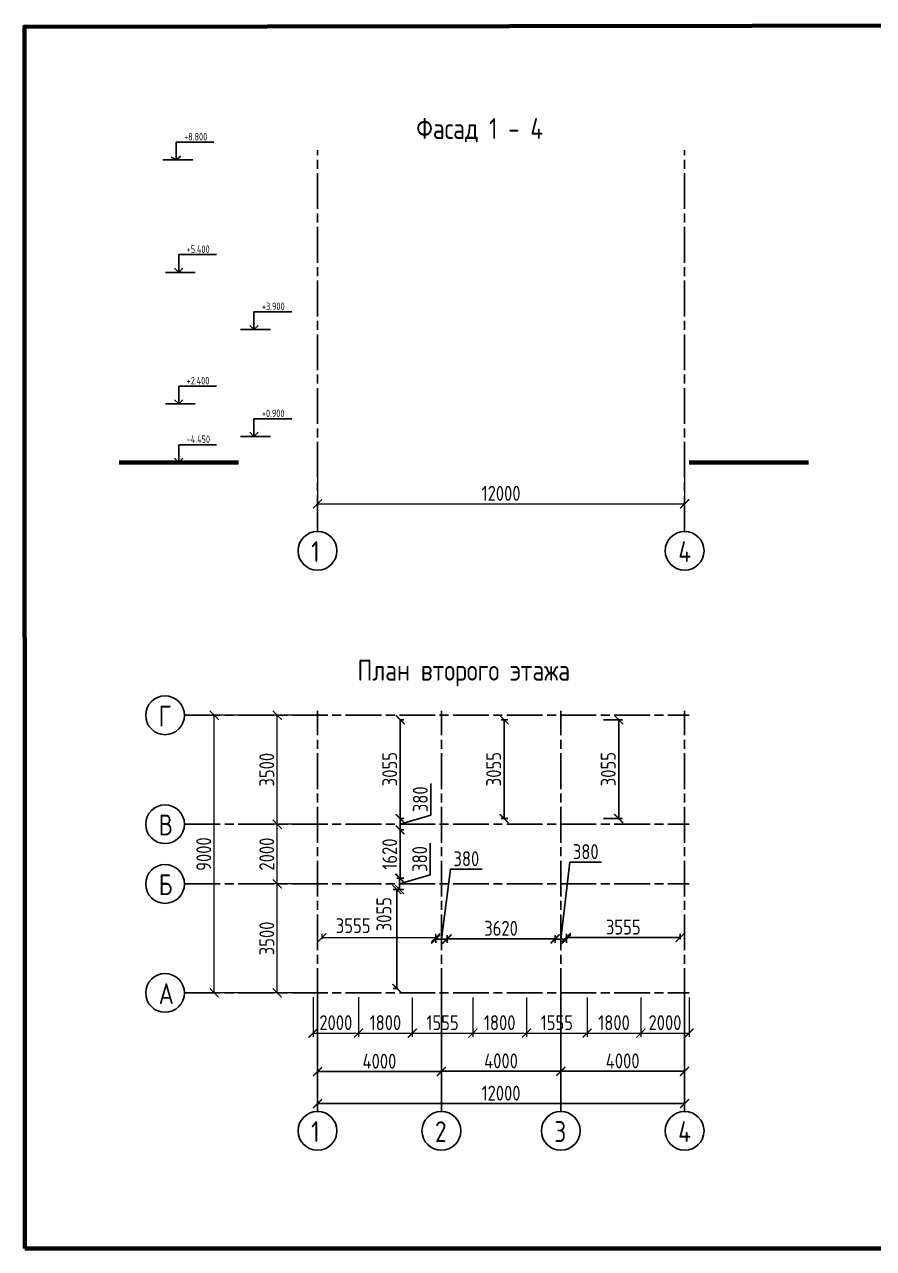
# Paper-space layout 'A2' of a CAD drawing. Header units: millimetres. Extents: x 20 to 589, y 5 to 415.
# Drawn here: x 20 to 304.5, y 5 to 415 of the extents above; entities that cross this region are included whole.
import ezdxf

# ---------------------------------------------------------------- set-up
doc = ezdxf.new("R2010")
doc.units = ezdxf.units.MM
doc.linetypes.add('AM_ISO08W050', pattern=[18, 12, -1.5, 3, -1.5])
for name, color, linetype, lineweight in [('AM_5', 3, 'Continuous', 25), ('MD_Штриховка', 7, 'Continuous', 25), ('Красный', 1, 'AM_ISO08W050', 30), ('Основная', 5, 'Continuous', 70), ('Основной', 5, 'Continuous', 70), ('Размеры', 3, 'Continuous', 30)]:
    doc.layers.add(name, color=color, linetype=linetype, lineweight=lineweight)
doc.styles.get("Standard").update_dxf_attribs({"font": 'arial.ttf'})
doc.styles.add('ГОСТ', font='GOST_A.TTF')
doc.dimstyles.new('Apx$0', dxfattribs={"dimtxt": 5, "dimasz": 3, "dimexe": 1.25, "dimexo": 0, "dimgap": 1, "dimtad": 1, "dimdsep": 46, "dimtxsty": 'ГОСТ', "dimblk": 'ARCHTICK', "dimcen": 5, "dimclrd": 256, "dimclre": 256, "dimclrt": 256, "dimadec": 0, "dimazin": 2, "dimtp": 0.1, "dimtm": 0.1, "dimtfac": 0.71, "dimtmove": 1, "dimatfit": 3, "dimldrblk": 'NONE', "dimfxl": 1, "dimlwd": -1, "dimlwe": -1, "dimarcsym": 0})

# ---------------------------------------------------------------- blocks, each defined once
blk = doc.blocks.new('_ArchTick')
at = {"color": 0, "linetype": 'ByBlock', "const_width": 0.15}
blk.add_lwpolyline([(-0.5, -0.5), (0.5, 0.5)], dxfattribs=at)
blk = doc.blocks.new('*D13')
at = {"layer": 'AM_5', "transparency": 16777216}
for p, q in [((116.69, 89.15), (116.69, 75.9)), ((131.94, 89.15), (131.94, 75.9)), ((116.69, 77.15), (131.94, 77.15))]:
    blk.add_line(p, q, dxfattribs=at)
at = {"layer": 'Defpoints', "color": 0, "transparency": 16777216}
for p in [(116.69, 89.15), (131.94, 89.15), (131.94, 77.15)]:
    blk.add_point(p, dxfattribs=at)
at = {"layer": 'AM_5', "transparency": 16777216, "xscale": 3, "yscale": 3, "zscale": 3, "rotation": 180}
blk.add_blockref('_ArchTick', (116.69, 77.15), dxfattribs=at)
at = {"layer": 'AM_5', "transparency": 16777216, "xscale": 3, "yscale": 3, "zscale": 3}
blk.add_blockref('_ArchTick', (131.94, 77.15), dxfattribs=at)
at = {"layer": 'AM_5', "transparency": 16777216, "insert": (124.32, 80.65), "char_height": 5, "attachment_point": 5, "style": 'ГОСТ'}
blk.add_mtext('2000', dxfattribs=at)
blk = doc.blocks.new('_None')
blk = doc.blocks.new('*D14')
at = {"layer": 'AM_5', "transparency": 16777216}
for p, q in [((131.94, 89.15), (131.94, 75.9)), ((149.94, 89.12), (149.94, 75.9)), ((131.94, 77.15), (149.94, 77.15))]:
    blk.add_line(p, q, dxfattribs=at)
at = {"layer": 'Defpoints', "color": 0, "transparency": 16777216}
for p in [(131.94, 89.15), (149.94, 89.12), (149.94, 77.15)]:
    blk.add_point(p, dxfattribs=at)
at = {"layer": 'AM_5', "transparency": 16777216, "xscale": 3, "yscale": 3, "zscale": 3, "rotation": 180}
blk.add_blockref('_ArchTick', (131.94, 77.15), dxfattribs=at)
at = {"layer": 'AM_5', "transparency": 16777216, "xscale": 3, "yscale": 3, "zscale": 3}
blk.add_blockref('_ArchTick', (149.94, 77.15), dxfattribs=at)
at = {"layer": 'AM_5', "transparency": 16777216, "insert": (140.94, 80.65), "char_height": 5, "attachment_point": 5, "style": 'ГОСТ'}
blk.add_mtext('1800', dxfattribs=at)
blk = doc.blocks.new('*D15')
at = {"layer": 'AM_5', "transparency": 16777216}
for p, q in [((149.94, 89.12), (149.94, 75.9)), ((170.24, 89.12), (170.24, 75.9)), ((149.94, 77.15), (170.24, 77.15))]:
    blk.add_line(p, q, dxfattribs=at)
at = {"layer": 'Defpoints', "color": 0, "transparency": 16777216}
for p in [(149.94, 89.12), (170.24, 89.12), (170.24, 77.15)]:
    blk.add_point(p, dxfattribs=at)
at = {"layer": 'AM_5', "transparency": 16777216, "xscale": 3, "yscale": 3, "zscale": 3, "rotation": 180}
blk.add_blockref('_ArchTick', (149.94, 77.15), dxfattribs=at)
at = {"layer": 'AM_5', "transparency": 16777216, "xscale": 3, "yscale": 3, "zscale": 3}
blk.add_blockref('_ArchTick', (170.24, 77.15), dxfattribs=at)
at = {"layer": 'AM_5', "transparency": 16777216, "insert": (160.09, 80.65), "char_height": 5, "attachment_point": 5, "style": 'ГОСТ'}
blk.add_mtext('1555', dxfattribs=at)
blk = doc.blocks.new('*D16')
at = {"layer": 'AM_5', "transparency": 16777216}
for p, q in [((170.24, 89.12), (170.24, 75.9)), ((188.24, 89.12), (188.24, 75.9)), ((170.24, 77.15), (188.24, 77.15))]:
    blk.add_line(p, q, dxfattribs=at)
at = {"layer": 'Defpoints', "color": 0, "transparency": 16777216}
for p in [(170.24, 89.12), (188.24, 89.12), (188.24, 77.15)]:
    blk.add_point(p, dxfattribs=at)
at = {"layer": 'AM_5', "transparency": 16777216, "xscale": 3, "yscale": 3, "zscale": 3, "rotation": 180}
blk.add_blockref('_ArchTick', (170.24, 77.15), dxfattribs=at)
at = {"layer": 'AM_5', "transparency": 16777216, "xscale": 3, "yscale": 3, "zscale": 3}
blk.add_blockref('_ArchTick', (188.24, 77.15), dxfattribs=at)
at = {"layer": 'AM_5', "transparency": 16777216, "insert": (179.24, 80.65), "char_height": 5, "attachment_point": 5, "style": 'ГОСТ'}
blk.add_mtext('1800', dxfattribs=at)
blk = doc.blocks.new('*D17')
at = {"layer": 'AM_5', "transparency": 16777216}
for p, q in [((188.24, 89.12), (188.24, 75.9)), ((208.54, 89.12), (208.54, 75.9)), ((188.24, 77.15), (208.54, 77.15))]:
    blk.add_line(p, q, dxfattribs=at)
at = {"layer": 'Defpoints', "color": 0, "transparency": 16777216}
for p in [(188.24, 89.12), (208.54, 89.12), (208.54, 77.15)]:
    blk.add_point(p, dxfattribs=at)
at = {"layer": 'AM_5', "transparency": 16777216, "xscale": 3, "yscale": 3, "zscale": 3, "rotation": 180}
blk.add_blockref('_ArchTick', (188.24, 77.15), dxfattribs=at)
at = {"layer": 'AM_5', "transparency": 16777216, "xscale": 3, "yscale": 3, "zscale": 3}
blk.add_blockref('_ArchTick', (208.54, 77.15), dxfattribs=at)
at = {"layer": 'AM_5', "transparency": 16777216, "insert": (198.39, 80.65), "char_height": 5, "attachment_point": 5, "style": 'ГОСТ'}
blk.add_mtext('1555', dxfattribs=at)
blk = doc.blocks.new('*D18')
at = {"layer": 'AM_5', "transparency": 16777216}
for p, q in [((208.54, 89.12), (208.54, 75.9)), ((226.54, 89.12), (226.54, 75.9)), ((208.54, 77.15), (226.54, 77.15))]:
    blk.add_line(p, q, dxfattribs=at)
at = {"layer": 'Defpoints', "color": 0, "transparency": 16777216}
for p in [(208.54, 89.12), (226.54, 89.12), (226.54, 77.15)]:
    blk.add_point(p, dxfattribs=at)
at = {"layer": 'AM_5', "transparency": 16777216, "xscale": 3, "yscale": 3, "zscale": 3, "rotation": 180}
blk.add_blockref('_ArchTick', (208.54, 77.15), dxfattribs=at)
at = {"layer": 'AM_5', "transparency": 16777216, "xscale": 3, "yscale": 3, "zscale": 3}
blk.add_blockref('_ArchTick', (226.54, 77.15), dxfattribs=at)
at = {"layer": 'AM_5', "transparency": 16777216, "insert": (217.54, 80.65), "char_height": 5, "attachment_point": 5, "style": 'ГОСТ'}
blk.add_mtext('1800', dxfattribs=at)
blk = doc.blocks.new('*D19')
at = {"layer": 'AM_5', "transparency": 16777216}
for p, q in [((226.54, 89.12), (226.54, 75.9)), ((242.69, 89.12), (242.69, 75.9)), ((226.54, 77.15), (242.69, 77.15))]:
    blk.add_line(p, q, dxfattribs=at)
at = {"layer": 'Defpoints', "color": 0, "transparency": 16777216}
for p in [(226.54, 89.12), (242.69, 89.12), (242.69, 77.15)]:
    blk.add_point(p, dxfattribs=at)
at = {"layer": 'AM_5', "transparency": 16777216, "xscale": 3, "yscale": 3, "zscale": 3, "rotation": 180}
blk.add_blockref('_ArchTick', (226.54, 77.15), dxfattribs=at)
at = {"layer": 'AM_5', "transparency": 16777216, "xscale": 3, "yscale": 3, "zscale": 3}
blk.add_blockref('_ArchTick', (242.69, 77.15), dxfattribs=at)
at = {"layer": 'AM_5', "transparency": 16777216, "insert": (234.62, 80.65), "char_height": 5, "attachment_point": 5, "style": 'ГОСТ'}
blk.add_mtext('2000', dxfattribs=at)
blk = doc.blocks.new('*D20')
at = {"layer": 'AM_5', "transparency": 16777216}
for p, q in [((118.19, 183.62), (82.33, 183.62)), ((83.58, 90.62), (83.58, 183.62)), ((118.19, 90.62), (82.33, 90.62))]:
    blk.add_line(p, q, dxfattribs=at)
at = {"layer": 'Defpoints', "color": 0, "transparency": 16777216}
for p in [(83.58, 183.62), (118.19, 183.62), (118.19, 90.62)]:
    blk.add_point(p, dxfattribs=at)
at = {"layer": 'AM_5', "transparency": 16777216, "xscale": 3, "yscale": 3, "zscale": 3}
for p, rotation in [((83.58, 183.62), 90), ((83.58, 90.62), 270)]:
    blk.add_blockref('_ArchTick', p, dxfattribs=dict(at, rotation=rotation))
at = {"layer": 'AM_5', "transparency": 16777216, "insert": (80.08, 137.12), "char_height": 5, "attachment_point": 5, "rotation": 90, "style": 'ГОСТ'}
blk.add_mtext('9000', dxfattribs=at)
blk = doc.blocks.new('*D21')
at = {"layer": 'AM_5', "transparency": 16777216}
for p, q in [((116.69, 127.12), (103.44, 127.12)), ((104.69, 90.62), (104.69, 127.12)), ((118.19, 90.62), (103.44, 90.62))]:
    blk.add_line(p, q, dxfattribs=at)
at = {"layer": 'Defpoints', "color": 0, "transparency": 16777216}
for p in [(104.69, 127.12), (116.69, 127.12), (118.19, 90.62)]:
    blk.add_point(p, dxfattribs=at)
at = {"layer": 'AM_5', "transparency": 16777216, "xscale": 3, "yscale": 3, "zscale": 3}
for p, rotation in [((104.69, 127.12), 90), ((104.69, 90.62), 270)]:
    blk.add_blockref('_ArchTick', p, dxfattribs=dict(at, rotation=rotation))
at = {"layer": 'AM_5', "transparency": 16777216, "insert": (101.19, 108.87), "char_height": 5, "attachment_point": 5, "rotation": 90, "style": 'ГОСТ'}
blk.add_mtext('3500', dxfattribs=at)
blk = doc.blocks.new('*D22')
at = {"layer": 'AM_5', "transparency": 16777216}
for p, q in [((116.69, 147.12), (103.44, 147.12)), ((104.69, 127.12), (104.69, 147.12)), ((116.69, 127.12), (103.44, 127.12))]:
    blk.add_line(p, q, dxfattribs=at)
at = {"layer": 'Defpoints', "color": 0, "transparency": 16777216}
for p in [(104.69, 147.12), (116.69, 147.12), (116.69, 127.12)]:
    blk.add_point(p, dxfattribs=at)
at = {"layer": 'AM_5', "transparency": 16777216, "xscale": 3, "yscale": 3, "zscale": 3}
for p, rotation in [((104.69, 147.12), 90), ((104.69, 127.12), 270)]:
    blk.add_blockref('_ArchTick', p, dxfattribs=dict(at, rotation=rotation))
at = {"layer": 'AM_5', "transparency": 16777216, "insert": (101.19, 137.12), "char_height": 5, "attachment_point": 5, "rotation": 90, "style": 'ГОСТ'}
blk.add_mtext('2000', dxfattribs=at)
blk = doc.blocks.new('*D23')
at = {"layer": 'AM_5', "transparency": 16777216}
for p, q in [((118.19, 183.62), (103.44, 183.62)), ((104.69, 147.12), (104.69, 183.62)), ((116.69, 147.12), (103.44, 147.12))]:
    blk.add_line(p, q, dxfattribs=at)
at = {"layer": 'Defpoints', "color": 0, "transparency": 16777216}
for p in [(104.69, 183.62), (118.19, 183.62), (116.69, 147.12)]:
    blk.add_point(p, dxfattribs=at)
at = {"layer": 'AM_5', "transparency": 16777216, "xscale": 3, "yscale": 3, "zscale": 3}
for p, rotation in [((104.69, 183.62), 90), ((104.69, 147.12), 270)]:
    blk.add_blockref('_ArchTick', p, dxfattribs=dict(at, rotation=rotation))
at = {"layer": 'AM_5', "transparency": 16777216, "insert": (101.19, 165.37), "char_height": 5, "attachment_point": 5, "rotation": 90, "style": 'ГОСТ'}
blk.add_mtext('3500', dxfattribs=at)
blk = doc.blocks.new('*D24')
at = {"layer": 'AM_5', "transparency": 16777216}
for p, q in [((119.69, 108.67), (119.69, 110.37)), ((157.79, 109.12), (119.69, 109.12)), ((157.79, 108.67), (157.79, 110.37))]:
    blk.add_line(p, q, dxfattribs=at)
at = {"layer": 'Defpoints', "color": 0, "transparency": 16777216}
for p in [(119.69, 109.12), (119.69, 108.67), (157.79, 108.67)]:
    blk.add_point(p, dxfattribs=at)
at = {"layer": 'AM_5', "transparency": 16777216, "xscale": 3, "yscale": 3, "zscale": 3, "rotation": 180}
blk.add_blockref('_ArchTick', (119.69, 109.12), dxfattribs=at)
at = {"layer": 'AM_5', "transparency": 16777216, "xscale": 3, "yscale": 3, "zscale": 3}
blk.add_blockref('_ArchTick', (157.79, 109.12), dxfattribs=at)
at = {"layer": 'AM_5', "transparency": 16777216, "insert": (130.14, 113.13), "char_height": 5, "attachment_point": 5, "style": 'ГОСТ'}
blk.add_mtext('3555', dxfattribs=at)
blk = doc.blocks.new('*D25')
at = {"layer": 'Defpoints', "color": 0, "transparency": 16777216}
for p in [(157.79, 108.67), (161.59, 108.67), (161.59, 108.64)]:
    blk.add_point(p, dxfattribs=at)
at = {"layer": 'Размеры', "transparency": 16777216}
for p, q in [((159.69, 108.64), (162.77, 132.05)), ((162.77, 132.05), (173.35, 132.05)), ((157.79, 108.67), (157.79, 107.39)), ((157.79, 108.64), (161.59, 108.64)), ((161.59, 108.67), (161.59, 107.39))]:
    blk.add_line(p, q, dxfattribs=at)
at = {"layer": 'Размеры', "transparency": 16777216, "xscale": 3, "yscale": 3, "zscale": 3, "rotation": 180}
blk.add_blockref('_ArchTick', (157.79, 108.64), dxfattribs=at)
at = {"layer": 'Размеры', "transparency": 16777216, "xscale": 3, "yscale": 3, "zscale": 3}
blk.add_blockref('_ArchTick', (161.59, 108.64), dxfattribs=at)
at = {"layer": 'Размеры', "transparency": 16777216, "insert": (168.06, 135.55), "char_height": 5, "attachment_point": 5, "style": 'ГОСТ'}
blk.add_mtext('380', dxfattribs=at)
blk = doc.blocks.new('*D26')
at = {"layer": 'Defpoints', "color": 0, "transparency": 16777216}
for p in [(197.79, 108.67), (201.59, 108.67), (201.59, 108.64)]:
    blk.add_point(p, dxfattribs=at)
at = {"layer": 'Размеры', "transparency": 16777216}
for p, q in [((199.69, 108.64), (202.77, 134.44)), ((202.77, 134.44), (213.35, 134.44)), ((197.79, 108.67), (197.79, 107.39)), ((197.79, 108.64), (201.59, 108.64)), ((201.59, 108.67), (201.59, 107.39))]:
    blk.add_line(p, q, dxfattribs=at)
at = {"layer": 'Размеры', "transparency": 16777216, "xscale": 3, "yscale": 3, "zscale": 3, "rotation": 180}
blk.add_blockref('_ArchTick', (197.79, 108.64), dxfattribs=at)
at = {"layer": 'Размеры', "transparency": 16777216, "xscale": 3, "yscale": 3, "zscale": 3}
blk.add_blockref('_ArchTick', (201.59, 108.64), dxfattribs=at)
at = {"layer": 'Размеры', "transparency": 16777216, "insert": (208.06, 137.94), "char_height": 5, "attachment_point": 5, "style": 'ГОСТ'}
blk.add_mtext('380', dxfattribs=at)
blk = doc.blocks.new('*D27')
at = {"layer": 'Defpoints', "color": 0, "transparency": 16777216}
for p in [(161.59, 108.67), (197.79, 108.75), (197.79, 108.67)]:
    blk.add_point(p, dxfattribs=at)
at = {"layer": 'Размеры', "transparency": 16777216}
for p, q in [((161.59, 108.67), (161.59, 110)), ((161.59, 108.75), (197.79, 108.75)), ((197.79, 108.67), (197.79, 110))]:
    blk.add_line(p, q, dxfattribs=at)
at = {"layer": 'Размеры', "transparency": 16777216, "xscale": 3, "yscale": 3, "zscale": 3, "rotation": 180}
blk.add_blockref('_ArchTick', (161.59, 108.75), dxfattribs=at)
at = {"layer": 'Размеры', "transparency": 16777216, "xscale": 3, "yscale": 3, "zscale": 3}
blk.add_blockref('_ArchTick', (197.79, 108.75), dxfattribs=at)
at = {"layer": 'Размеры', "transparency": 16777216, "insert": (179.69, 112.25), "char_height": 5, "attachment_point": 5, "style": 'ГОСТ'}
blk.add_mtext('3620', dxfattribs=at)
blk = doc.blocks.new('*D28')
at = {"layer": 'Defpoints', "color": 0, "transparency": 16777216}
for p in [(201.59, 108.67), (239.69, 109.17), (239.69, 108.67)]:
    blk.add_point(p, dxfattribs=at)
at = {"layer": 'Размеры', "transparency": 16777216}
for p, q in [((201.59, 108.67), (201.59, 110.42)), ((201.59, 109.17), (239.69, 109.17)), ((239.69, 108.67), (239.69, 110.42))]:
    blk.add_line(p, q, dxfattribs=at)
at = {"layer": 'Размеры', "transparency": 16777216, "xscale": 3, "yscale": 3, "zscale": 3, "rotation": 180}
blk.add_blockref('_ArchTick', (201.59, 109.17), dxfattribs=at)
at = {"layer": 'Размеры', "transparency": 16777216, "xscale": 3, "yscale": 3, "zscale": 3}
blk.add_blockref('_ArchTick', (239.69, 109.17), dxfattribs=at)
at = {"layer": 'Размеры', "transparency": 16777216, "insert": (220.64, 112.67), "char_height": 5, "attachment_point": 5, "style": 'ГОСТ'}
blk.add_mtext('3555', dxfattribs=at)
blk = doc.blocks.new('*D29')
at = {"layer": 'Defpoints', "color": 0, "transparency": 16777216}
for p in [(144.79, 125.22), (144.97, 125.22), (144.97, 92.12)]:
    blk.add_point(p, dxfattribs=at)
at = {"layer": 'Размеры', "transparency": 16777216}
for p, q in [((144.97, 125.22), (143.54, 125.22)), ((144.79, 92.12), (144.79, 125.22)), ((144.97, 92.12), (143.54, 92.12))]:
    blk.add_line(p, q, dxfattribs=at)
at = {"layer": 'Размеры', "transparency": 16777216, "xscale": 3, "yscale": 3, "zscale": 3}
for p, rotation in [((144.79, 125.22), 90), ((144.79, 92.12), 270)]:
    blk.add_blockref('_ArchTick', p, dxfattribs=dict(at, rotation=rotation))
at = {"layer": 'Размеры', "transparency": 16777216, "insert": (140.45, 116.99), "char_height": 5, "attachment_point": 5, "rotation": 90, "style": 'ГОСТ'}
blk.add_mtext('3055', dxfattribs=at)
blk = doc.blocks.new('*D30')
at = {"layer": 'Defpoints', "color": 0, "transparency": 16777216}
for p in [(144.79, 129.02), (145.7, 129.02), (144.79, 125.22)]:
    blk.add_point(p, dxfattribs=at)
at = {"layer": 'Размеры', "transparency": 16777216}
for p, q in [((155.95, 130.19), (155.95, 140.77)), ((144.79, 129.02), (146.95, 129.02)), ((145.7, 127.12), (155.95, 130.19)), ((145.7, 125.22), (145.7, 129.02)), ((144.79, 125.22), (146.95, 125.22))]:
    blk.add_line(p, q, dxfattribs=at)
at = {"layer": 'Размеры', "transparency": 16777216, "xscale": 3, "yscale": 3, "zscale": 3}
for p, rotation in [((145.7, 129.02), 90), ((145.7, 125.22), 270)]:
    blk.add_blockref('_ArchTick', p, dxfattribs=dict(at, rotation=rotation))
at = {"layer": 'Размеры', "transparency": 16777216, "insert": (152.45, 135.48), "char_height": 5, "attachment_point": 5, "rotation": 90, "style": 'ГОСТ'}
blk.add_mtext('380', dxfattribs=at)
blk = doc.blocks.new('*D31')
at = {"layer": 'Defpoints', "color": 0, "transparency": 16777216}
for p in [(145.7, 145.22), (145.87, 145.22), (145.7, 129.02)]:
    blk.add_point(p, dxfattribs=at)
at = {"layer": 'Размеры', "transparency": 16777216}
for p, q in [((145.7, 145.22), (147.12, 145.22)), ((145.87, 129.02), (145.87, 145.22)), ((145.7, 129.02), (147.12, 129.02))]:
    blk.add_line(p, q, dxfattribs=at)
at = {"layer": 'Размеры', "transparency": 16777216, "xscale": 3, "yscale": 3, "zscale": 3}
for p, rotation in [((145.87, 145.22), 90), ((145.87, 129.02), 270)]:
    blk.add_blockref('_ArchTick', p, dxfattribs=dict(at, rotation=rotation))
at = {"layer": 'Размеры', "transparency": 16777216, "insert": (142.37, 137.12), "char_height": 5, "attachment_point": 5, "rotation": 90, "style": 'ГОСТ'}
blk.add_mtext('1620', dxfattribs=at)
blk = doc.blocks.new('*D32')
at = {"layer": 'Defpoints', "color": 0, "transparency": 16777216}
for p in [(145.87, 149.02), (145.87, 149.02), (145.87, 145.22)]:
    blk.add_point(p, dxfattribs=at)
at = {"layer": 'Размеры', "transparency": 16777216}
for p, q in [((156.13, 150.19), (156.13, 160.77)), ((145.87, 147.12), (156.13, 150.19)), ((145.87, 149.02), (147.12, 149.02)), ((145.87, 145.22), (145.87, 149.02)), ((145.87, 145.22), (147.12, 145.22))]:
    blk.add_line(p, q, dxfattribs=at)
at = {"layer": 'Размеры', "transparency": 16777216, "xscale": 3, "yscale": 3, "zscale": 3}
for p, rotation in [((145.87, 149.02), 90), ((145.87, 145.22), 270)]:
    blk.add_blockref('_ArchTick', p, dxfattribs=dict(at, rotation=rotation))
at = {"layer": 'Размеры', "transparency": 16777216, "insert": (152.63, 155.48), "char_height": 5, "attachment_point": 5, "rotation": 90, "style": 'ГОСТ'}
blk.add_mtext('380', dxfattribs=at)
blk = doc.blocks.new('*D33')
at = {"layer": 'Defpoints', "color": 0, "transparency": 16777216}
for p in [(145.87, 182.12), (145.87, 182.12), (145.87, 149.02)]:
    blk.add_point(p, dxfattribs=at)
at = {"layer": 'Размеры', "transparency": 16777216}
for p, q in [((145.87, 182.12), (147.12, 182.12)), ((145.87, 149.02), (145.87, 182.12)), ((145.87, 149.02), (147.12, 149.02))]:
    blk.add_line(p, q, dxfattribs=at)
at = {"layer": 'Размеры', "transparency": 16777216, "xscale": 3, "yscale": 3, "zscale": 3}
for p, rotation in [((145.87, 182.12), 90), ((145.87, 149.02), 270)]:
    blk.add_blockref('_ArchTick', p, dxfattribs=dict(at, rotation=rotation))
at = {"layer": 'Размеры', "transparency": 16777216, "insert": (142.37, 165.57), "char_height": 5, "attachment_point": 5, "rotation": 90, "style": 'ГОСТ'}
blk.add_mtext('3055', dxfattribs=at)
blk = doc.blocks.new('*D34')
at = {"layer": 'Defpoints', "color": 0, "transparency": 16777216}
for p in [(118.19, 90.62), (241.19, 90.62), (241.19, 53.54)]:
    blk.add_point(p, dxfattribs=at)
at = {"layer": 'Размеры', "transparency": 16777216}
for p, q in [((118.19, 90.62), (118.19, 52.29)), ((241.19, 90.62), (241.19, 52.29)), ((118.19, 53.54), (241.19, 53.54))]:
    blk.add_line(p, q, dxfattribs=at)
at = {"layer": 'Размеры', "transparency": 16777216, "xscale": 3, "yscale": 3, "zscale": 3, "rotation": 180}
blk.add_blockref('_ArchTick', (118.19, 53.54), dxfattribs=at)
at = {"layer": 'Размеры', "transparency": 16777216, "xscale": 3, "yscale": 3, "zscale": 3}
blk.add_blockref('_ArchTick', (241.19, 53.54), dxfattribs=at)
at = {"layer": 'Размеры', "transparency": 16777216, "insert": (179.69, 57.04), "char_height": 5, "attachment_point": 5, "style": 'ГОСТ'}
blk.add_mtext('12000', dxfattribs=at)
blk = doc.blocks.new('*D35')
at = {"layer": 'Defpoints', "color": 0, "transparency": 16777216}
for p in [(118.19, 90.62), (159.69, 90.62), (159.69, 64.24)]:
    blk.add_point(p, dxfattribs=at)
at = {"layer": 'Размеры', "transparency": 16777216}
for p, q in [((118.19, 90.62), (118.19, 62.99)), ((159.69, 90.62), (159.69, 62.99)), ((118.19, 64.24), (159.69, 64.24))]:
    blk.add_line(p, q, dxfattribs=at)
at = {"layer": 'Размеры', "transparency": 16777216, "xscale": 3, "yscale": 3, "zscale": 3, "rotation": 180}
blk.add_blockref('_ArchTick', (118.19, 64.24), dxfattribs=at)
at = {"layer": 'Размеры', "transparency": 16777216, "xscale": 3, "yscale": 3, "zscale": 3}
blk.add_blockref('_ArchTick', (159.69, 64.24), dxfattribs=at)
at = {"layer": 'Размеры', "transparency": 16777216, "insert": (138.94, 67.74), "char_height": 5, "attachment_point": 5, "style": 'ГОСТ'}
blk.add_mtext('4000', dxfattribs=at)
blk = doc.blocks.new('*D36')
at = {"layer": 'Defpoints', "color": 0, "transparency": 16777216}
for p in [(159.69, 90.62), (199.69, 90.62), (199.69, 64.35)]:
    blk.add_point(p, dxfattribs=at)
at = {"layer": 'Размеры', "transparency": 16777216}
for p, q in [((159.69, 90.62), (159.69, 63.1)), ((199.69, 90.62), (199.69, 63.1)), ((159.69, 64.35), (199.69, 64.35))]:
    blk.add_line(p, q, dxfattribs=at)
at = {"layer": 'Размеры', "transparency": 16777216, "xscale": 3, "yscale": 3, "zscale": 3, "rotation": 180}
blk.add_blockref('_ArchTick', (159.69, 64.35), dxfattribs=at)
at = {"layer": 'Размеры', "transparency": 16777216, "xscale": 3, "yscale": 3, "zscale": 3}
blk.add_blockref('_ArchTick', (199.69, 64.35), dxfattribs=at)
at = {"layer": 'Размеры', "transparency": 16777216, "insert": (179.69, 67.85), "char_height": 5, "attachment_point": 5, "style": 'ГОСТ'}
blk.add_mtext('4000', dxfattribs=at)
blk = doc.blocks.new('*D37')
at = {"layer": 'Defpoints', "color": 0, "transparency": 16777216}
for p in [(199.69, 90.62), (241.19, 90.62), (241.19, 64.35)]:
    blk.add_point(p, dxfattribs=at)
at = {"layer": 'Размеры', "transparency": 16777216}
for p, q in [((199.69, 90.62), (199.69, 63.1)), ((241.19, 90.62), (241.19, 63.1)), ((199.69, 64.35), (241.19, 64.35))]:
    blk.add_line(p, q, dxfattribs=at)
at = {"layer": 'Размеры', "transparency": 16777216, "xscale": 3, "yscale": 3, "zscale": 3, "rotation": 180}
blk.add_blockref('_ArchTick', (199.69, 64.35), dxfattribs=at)
at = {"layer": 'Размеры', "transparency": 16777216, "xscale": 3, "yscale": 3, "zscale": 3}
blk.add_blockref('_ArchTick', (241.19, 64.35), dxfattribs=at)
at = {"layer": 'Размеры', "transparency": 16777216, "insert": (220.44, 67.85), "char_height": 5, "attachment_point": 5, "style": 'ГОСТ'}
blk.add_mtext('4000', dxfattribs=at)
blk = doc.blocks.new('*D39')
at = {"layer": 'AM_5', "transparency": 16777216}
for p, q in [((118.19, 272.81), (118.19, 253.19)), ((241.19, 272.81), (241.19, 253.19)), ((118.19, 254.44), (241.19, 254.44))]:
    blk.add_line(p, q, dxfattribs=at)
at = {"layer": 'Defpoints', "color": 0, "transparency": 16777216}
for p in [(118.19, 272.81), (241.19, 272.81), (241.19, 254.44)]:
    blk.add_point(p, dxfattribs=at)
at = {"layer": 'AM_5', "transparency": 16777216, "xscale": 3, "yscale": 3, "zscale": 3, "rotation": 180}
blk.add_blockref('_ArchTick', (118.19, 254.44), dxfattribs=at)
at = {"layer": 'AM_5', "transparency": 16777216, "xscale": 3, "yscale": 3, "zscale": 3}
blk.add_blockref('_ArchTick', (241.19, 254.44), dxfattribs=at)
at = {"layer": 'AM_5', "transparency": 16777216, "insert": (179.69, 257.95), "char_height": 5, "attachment_point": 5, "style": 'ГОСТ'}
blk.add_mtext('12000', dxfattribs=at)
blk = doc.blocks.new('*D48')
at = {"layer": 'Defpoints', "color": 0, "transparency": 16777216}
for p in [(179.69, 182.12), (180.7, 182.12), (179.69, 149.02)]:
    blk.add_point(p, dxfattribs=at)
at = {"layer": 'Размеры', "transparency": 16777216}
for p, q in [((179.69, 182.12), (181.95, 182.12)), ((180.7, 149.02), (180.7, 182.12)), ((179.69, 149.02), (181.95, 149.02))]:
    blk.add_line(p, q, dxfattribs=at)
at = {"layer": 'Размеры', "transparency": 16777216, "xscale": 3, "yscale": 3, "zscale": 3}
for p, rotation in [((180.7, 182.12), 90), ((180.7, 149.02), 270)]:
    blk.add_blockref('_ArchTick', p, dxfattribs=dict(at, rotation=rotation))
at = {"layer": 'Размеры', "transparency": 16777216, "insert": (177.2, 165.57), "char_height": 5, "attachment_point": 5, "rotation": 90, "style": 'ГОСТ'}
blk.add_mtext('3055', dxfattribs=at)
blk = doc.blocks.new('*D49')
at = {"layer": 'Defpoints', "color": 0, "transparency": 16777216}
for p in [(213.97, 182.12), (219.11, 182.12), (213.97, 149.02)]:
    blk.add_point(p, dxfattribs=at)
at = {"layer": 'Размеры', "transparency": 16777216}
for p, q in [((213.97, 182.12), (220.36, 182.12)), ((219.11, 149.02), (219.11, 182.12)), ((213.97, 149.02), (220.36, 149.02))]:
    blk.add_line(p, q, dxfattribs=at)
at = {"layer": 'Размеры', "transparency": 16777216, "xscale": 3, "yscale": 3, "zscale": 3}
for p, rotation in [((219.11, 182.12), 90), ((219.11, 149.02), 270)]:
    blk.add_blockref('_ArchTick', p, dxfattribs=dict(at, rotation=rotation))
at = {"layer": 'Размеры', "transparency": 16777216, "insert": (215.61, 165.57), "char_height": 5, "attachment_point": 5, "rotation": 90, "style": 'ГОСТ'}
blk.add_mtext('3055', dxfattribs=at)

psp = doc.layouts.new('A2')

# ---------------------------------------------------------------- linework, layer by layer
at = {"layer": 'Красный'}
for p, q in [((118.19472, 245.20333), (118.19472, 372.86061)), ((241.19472, 245.20333), (241.19472, 372.86061)), ((118.19472, 50.90404), (118.19472, 185.11615)), ((159.69472, 50.90404), (159.69472, 185.11615)), ((199.69472, 50.90404), (199.69472, 185.11615)), ((241.19472, 50.90404), (241.19472, 185.11615)), ((73.60418, 183.61615), (242.69472, 183.61615)), ((73.60418, 147.11615), (242.69472, 147.11615)), ((73.60418, 127.11615), (242.69472, 127.11615)), ((73.60418, 90.61615), (242.69472, 90.61615))]:
    psp.add_line(p, q, dxfattribs=at)
at = {"layer": 'Красный', "linetype": 'ByBlock'}
for centre in [(118.19472, 238.70333), (241.19472, 238.70333), (67.10418, 183.61615), (67.10418, 147.11615), (67.10418, 127.11615), (67.10418, 90.61615), (118.19472, 44.40404), (159.69472, 44.40404), (199.69472, 44.40404), (241.19472, 44.40404)]:
    psp.add_circle(centre, 6.5, dxfattribs=at)
at = {"layer": 'Основная'}
for p, q in [((91.69472, 268.31008), (51.69472, 268.31008)), ((242.69472, 268.31008), (282.69472, 268.31008))]:
    psp.add_line(p, q, dxfattribs=at)
at = {"layer": 'Основной'}
psp.add_lwpolyline([(20.13, 5), (589, 5), (589, 415), (19.99359, 414.23219)], close=True, dxfattribs=at)
at = {"layer": 'Размеры'}
for p, q in [((70.82869, 369.61008), (70.82869, 375.54836)), ((70.82869, 375.54836), (83.49034, 375.54836)), ((66.35376, 369.61008), (76.35376, 369.61008)), ((70.82869, 369.61008), (69.09664, 370.61008)), ((70.82869, 369.61008), (72.36078, 370.89566)), ((71.69472, 331.9654), (71.69472, 337.90368)), ((71.69472, 337.90368), (84.35637, 337.90368)), ((71.69472, 331.9654), (70.2805, 333.37961)), ((71.69472, 331.9654), (73.10893, 333.37961)), ((67.21978, 331.9654), (77.21978, 331.9654)), ((96.90223, 312.79991), (96.90223, 318.73819)), ((96.90223, 318.73819), (109.56388, 318.73819)), ((92.42729, 312.79991), (102.42729, 312.79991)), ((96.90223, 312.79991), (95.48801, 314.21412)), ((96.90223, 312.79991), (98.31644, 314.21412)), ((71.69472, 287.8959), (71.69472, 293.83418)), ((71.69472, 293.83418), (84.35637, 293.83418)), ((67.21978, 287.8959), (77.21978, 287.8959)), ((71.69472, 287.8959), (70.2805, 289.31012)), ((71.69472, 287.8959), (73.10893, 289.31012)), ((96.90223, 276.97723), (96.90223, 282.91551)), ((96.90223, 282.91551), (109.56388, 282.91551)), ((92.42729, 276.97723), (102.42729, 276.97723)), ((96.90223, 276.97723), (95.48801, 278.39145)), ((96.90223, 276.97723), (98.31644, 278.39145)), ((71.69472, 268.31008), (71.69472, 274.24836)), ((71.69472, 274.24836), (84.35637, 274.24836)), ((71.69472, 268.31008), (70.2805, 269.7243)), ((71.69472, 268.31008), (73.10893, 269.7243))]:
    psp.add_line(p, q, dxfattribs=at)

# ---------------------------------------------------------------- texts
at = {"layer": 'MD_Штриховка', "insert": (151.27827, 383.65125), "char_height": 7, "attachment_point": 1}
psp.add_mtext_dynamic_manual_height_columns('{\\fGOST type A|b0|i0|c204|p34;\\C256;\\c0;Фасад 1 - 4}', width=160.5076252, gutter_width=12.5, heights=[0], dxfattribs=at)
at = {"layer": 'MD_Штриховка', "insert": (167.19472, 193.30968), "char_height": 7, "width": 77.5729092, "attachment_point": 8}
psp.add_mtext('{\\fGOST type A|b0|i0|c204|p34;План второго этажа}', dxfattribs=at)
at = {"layer": 'Красный', "char_height": 7}
for s, insert, attachment_point in [('{\\fGOST type A|b0|i0|c204|p34;1}', (116.06177, 241.95237), 1), ('{\\fGOST type A|b0|i0|c204|p34;4}', (243.32766, 241.95237), 3), ('{\\fGOST type A|b0|i0|c204|p34;Г}', (64.97123, 186.86519), 1), ('{\\fGOST type A|b0|i0|c204|p34;В}', (64.97123, 150.36519), 1), ('{\\fGOST type A|b0|i0|c204|p34;Б}', (64.97123, 130.36519), 1), ('{\\fGOST type A|b0|i0|c204|p34;А}', (64.97123, 93.86519), 1), ('{\\fGOST type A|b0|i0|c204|p34;1}', (116.06177, 47.65308), 1), ('{\\fGOST type A|b0|i0|c204|p34;2}', (157.56177, 47.65308), 1), ('{\\fGOST type A|b0|i0|c204|p34;3}', (197.56177, 47.65308), 1), ('{\\fGOST type A|b0|i0|c204|p34;4}', (239.06177, 47.65308), 1)]:
    psp.add_mtext_dynamic_manual_height_columns(s, width=9.7775013, gutter_width=12.5, heights=[0], dxfattribs=dict(at, insert=insert, attachment_point=attachment_point))
at = {"layer": 'Размеры', "char_height": 2.5, "attachment_point": 1}
for s, insert in [('{\\fGOST type A|b0|i0|c0|p34;+8.800}', (73.47511, 378.63672)), ('{\\fGOST type A|b0|i0|c0|p34;+5.400}', (74.34114, 340.99204)), ('{\\fGOST type A|b0|i0|c0|p34;+3.900}', (99.54865, 321.82655)), ('{\\fGOST type A|b0|i0|c0|p34;+2.400}', (74.34114, 296.92254)), ('{\\fGOST type A|b0|i0|c204|p34;+0\\fGOST type A|b0|i0|c0|p34;.\\fGOST type A|b0|i0|c204|p34;900}', (99.54865, 286.00387)), ('{\\fGOST type A|b0|i0|c204|p34;-4\\fGOST type A|b0|i0|c0|p34;.450}', (74.34114, 277.33672))]:
    psp.add_mtext_dynamic_manual_height_columns(s, width=12.3886258, gutter_width=12.5, heights=[0], dxfattribs=dict(at, insert=insert))

# ---------------------------------------------------------------- dimensions: what is measured, and where the dimension line sits
at = {"layer": 'AM_5'}
dim = psp.add_aligned_dim(p1=(118.19472, 272.81008), p2=(241.19472, 272.81008), distance=-18.36631, text='12000', dimstyle='Apx$0', dxfattribs=at)
dim.commit()
dim.dimension.update_dxf_attribs({"geometry": '*D39', "text_midpoint": (179.69472, 257.94735)})
for base, p1, p2, text, picture, middle in [((83.57852, 183.61615), (118.19472, 90.61615), (118.19472, 183.61615), '9000', '*D20', (80.07673, 137.11615)), ((104.69472, 183.61615), (116.69472, 147.11615), (118.19472, 183.61615), '3500', '*D23', (101.19293, 165.36615)), ((104.69472, 127.11615), (118.19472, 90.61615), (116.69472, 127.11615), '3500', '*D21', (101.19293, 108.86615))]:
    dim = psp.add_linear_dim(base=base, p1=p1, p2=p2, angle=90, text=text, dimstyle='Apx$0', override={"dimlfac": -100, "dimpost": ''}, dxfattribs=at)
    dim.commit()
    dim.dimension.update_dxf_attribs({"geometry": picture, "text_midpoint": middle})
dim = psp.add_linear_dim(base=(104.69472, 147.11615), p1=(116.69472, 127.11615), p2=(116.69472, 147.11615), angle=90, dimstyle='Apx$0', override={"dimlfac": -100}, dxfattribs=at)
dim.commit()
dim.dimension.update_dxf_attribs({"geometry": '*D22', "text_midpoint": (101.19293, 137.11615)})
dim = psp.add_linear_dim(base=(119.69472, 109.1234), p1=(157.79472, 108.66615), p2=(119.69472, 108.66615), text='3555', dimstyle='Apx$0', override={"dimlfac": -100}, dxfattribs=at)
dim.commit()
dim.dimension.update_dxf_attribs({"geometry": '*D24', "text_midpoint": (130.14272, 109.63284), "dimtype": 160})
for base, p1, p2, text, override, picture, middle in [((131.94472, 77.14507), (116.69472, 89.14507), (131.94472, 89.14507), '2000', {"dimtix": 1}, '*D13', (124.31972, 80.64686)), ((149.94472, 77.14507), (131.94472, 89.14507), (149.94472, 89.11615), '1800', {"dimpost": '', "dimtix": 1}, '*D14', (140.94472, 80.64864)), ((170.24472, 77.14507), (149.94472, 89.11615), (170.24472, 89.11615), '1555', {"dimpost": '', "dimtix": 1}, '*D15', (160.09472, 80.64864)), ((188.24472, 77.14507), (170.24472, 89.11615), (188.24472, 89.11615), '1800', {"dimpost": '', "dimtix": 1}, '*D16', (179.24472, 80.64864)), ((208.54472, 77.14507), (188.24472, 89.11615), (208.54472, 89.11615), '1555', {"dimpost": '', "dimtix": 1}, '*D17', (198.39472, 80.64864)), ((242.69472, 77.14507), (226.54472, 89.11615), (242.69472, 89.11615), '2000', {"dimpost": '', "dimtix": 1}, '*D19', (234.61972, 80.64686))]:
    dim = psp.add_linear_dim(base=base, p1=p1, p2=p2, text=text, dimstyle='Apx$0', override=override, dxfattribs=at)
    dim.commit()
    dim.dimension.update_dxf_attribs({"geometry": picture, "text_midpoint": middle})
dim = psp.add_linear_dim(base=(226.54472, 77.14507), p1=(208.54472, 89.11615), p2=(226.54472, 89.11615), dimstyle='Apx$0', override={"dimlfac": -100, "dimtix": 1}, dxfattribs=at)
dim.commit()
dim.dimension.update_dxf_attribs({"geometry": '*D18', "text_midpoint": (217.54472, 80.64864)})
at = {"layer": 'Размеры'}
for base, p1, p2, picture, middle in [((145.87413, 182.11615), (145.87413, 149.01615), (145.87413, 182.11615), '*D33', (142.37234, 165.56615)), ((180.69773, 182.11615), (179.69472, 149.01615), (179.69472, 182.11615), '*D48', (177.19594, 165.56615)), ((219.11173, 182.11615), (213.96972, 149.01615), (213.96972, 182.11615), '*D49', (215.60995, 165.56615))]:
    dim = psp.add_linear_dim(base=base, p1=p1, p2=p2, angle=90, text='3055', dimstyle='Apx$0', override={"dimlfac": -100, "dimpost": ''}, dxfattribs=at)
    dim.commit()
    dim.dimension.update_dxf_attribs({"geometry": picture, "text_midpoint": middle})
for base, p1, p2, picture, middle in [((145.87413, 149.01615), (145.87413, 145.21615), (145.87413, 149.01615), '*D32', (152.62771, 151.19276)), ((145.87413, 145.21615), (145.69749, 129.01615), (145.69749, 145.21615), '*D31', (142.37056, 137.11615)), ((145.69749, 129.01615), (144.79222, 125.21615), (144.79222, 129.01615), '*D30', (152.45106, 131.19276))]:
    dim = psp.add_linear_dim(base=base, p1=p1, p2=p2, angle=90, dimstyle='Apx$0', override={"dimlfac": -100}, dxfattribs=at)
    dim.commit()
    dim.dimension.update_dxf_attribs({"geometry": picture, "text_midpoint": middle})
for base, p1, p2, picture, middle in [((201.59472, 108.63925), (197.79472, 108.66615), (201.59472, 108.66615), '*D26', (203.77132, 134.43565)), ((161.59472, 108.63925), (157.79472, 108.66615), (161.59472, 108.66615), '*D25', (163.77132, 132.04848))]:
    dim = psp.add_linear_dim(base=base, p1=p1, p2=p2, dimstyle='Apx$0', override={"dimlfac": -100}, dxfattribs=at)
    dim.commit()
    dim.dimension.update_dxf_attribs({"geometry": picture, "text_midpoint": middle, "dimtype": 160})
dim = psp.add_linear_dim(base=(144.79222, 125.21615), p1=(144.96972, 92.11615), p2=(144.96972, 125.21615), angle=90, text='3055', dimstyle='Apx$0', override={"dimlfac": -100, "dimpost": ''}, dxfattribs=at)
dim.commit()
dim.dimension.update_dxf_attribs({"geometry": '*D29', "text_midpoint": (143.95627, 116.98633), "dimtype": 160})
dim = psp.add_linear_dim(base=(197.79472, 108.74566), p1=(161.59472, 108.66615), p2=(197.79472, 108.66615), dimstyle='Apx$0', override={"dimlfac": -100}, dxfattribs=at)
dim.commit()
dim.dimension.update_dxf_attribs({"geometry": '*D27', "text_midpoint": (179.69472, 112.24745)})
for base, p1, p2, text, override, picture, middle in [((239.69472, 109.1713), (201.59472, 108.66615), (239.69472, 108.66615), '3555', {"dimlfac": -100, "dimpost": ''}, '*D28', (220.64472, 112.67309)), ((241.19472, 53.5362), (118.19472, 90.61615), (241.19472, 90.61615), '12000', {"dimpost": ''}, '*D34', (179.69472, 57.03978)), ((159.69472, 64.2408), (118.19472, 90.61615), (159.69472, 90.61615), '4000', {"dimpost": ''}, '*D35', (138.94472, 67.74259)), ((199.69472, 64.34893), (159.69472, 90.61615), (199.69472, 90.61615), '4000', {"dimpost": ''}, '*D36', (179.69472, 67.85072)), ((241.19472, 64.34893), (199.69472, 90.61615), (241.19472, 90.61615), '4000', {"dimpost": ''}, '*D37', (220.44472, 67.85072))]:
    dim = psp.add_linear_dim(base=base, p1=p1, p2=p2, text=text, dimstyle='Apx$0', override=override, dxfattribs=at)
    dim.commit()
    dim.dimension.update_dxf_attribs({"geometry": picture, "text_midpoint": middle})

doc.saveas('drawing.dxf')
